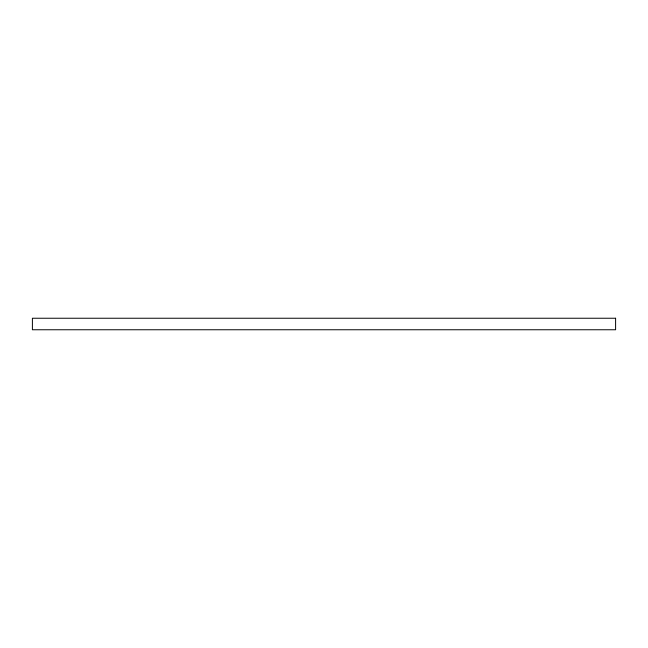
<?xml version="1.0" encoding="UTF-8"?>
<svg xmlns="http://www.w3.org/2000/svg" width="648" height="648" viewBox="0 0 648 648"><rect width="100%" height="100%" fill="white"/><g stroke="black" fill="none" stroke-linecap="round" stroke-linejoin="round"><path stroke-width="0.97" d="M615.6 318.241L32.4 318.241L32.4 329.759L615.6 329.759L615.6 318.241"/></g></svg>
